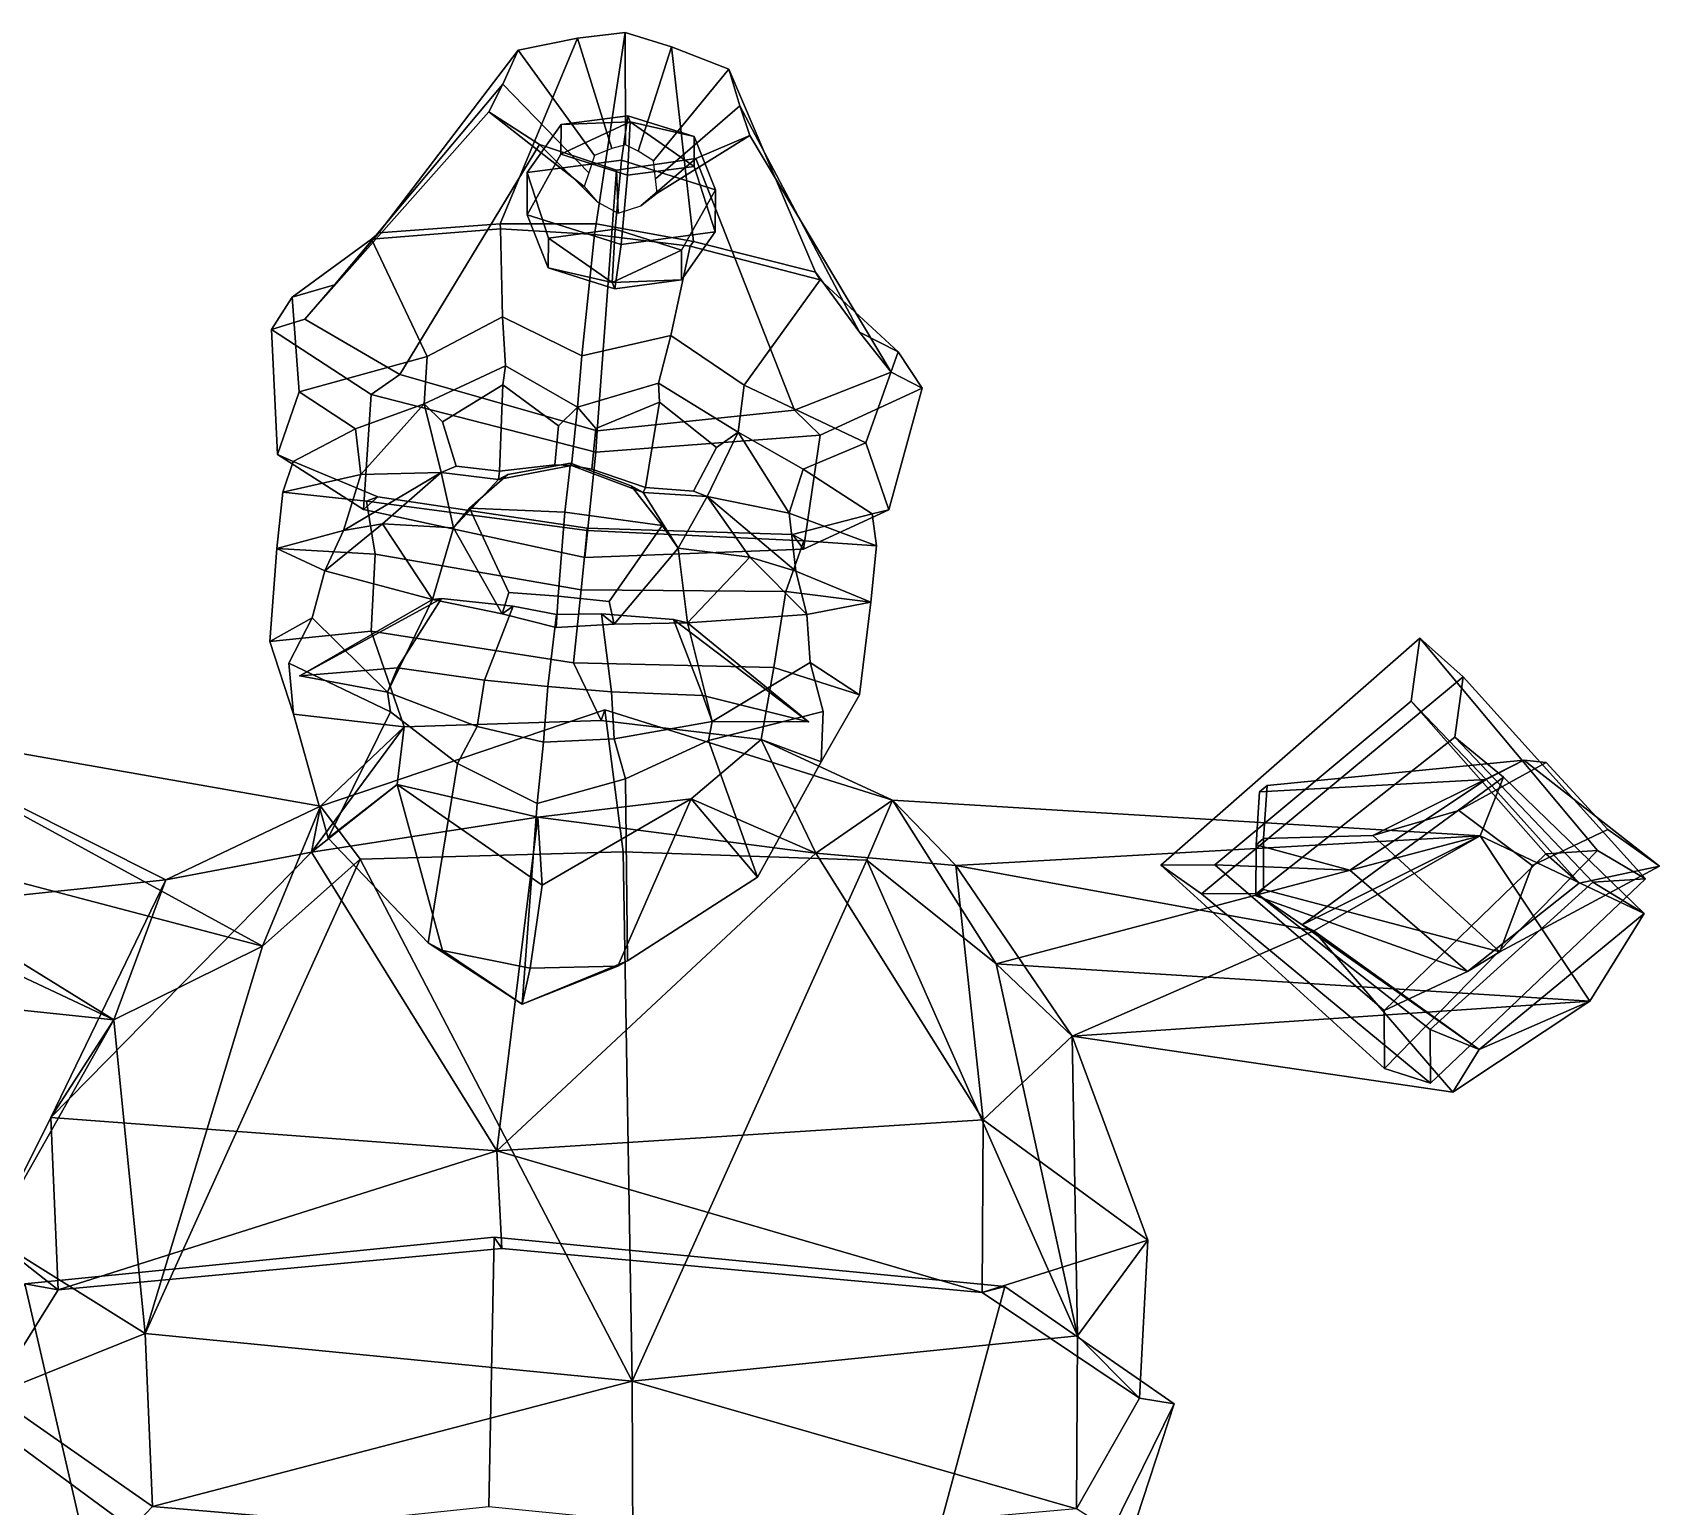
# Model space of a CAD drawing. Extents: x -303 to 213, y -163 to 319.
# Drawn here: x -130.3 to 213.1, y 7.6 to 318.8 of the extents above; entities that cross this region are included whole.
import ezdxf

# ---------------------------------------------------------------- set-up
doc = ezdxf.new("R2010")
doc.units = 0

msp = doc.modelspace()

# ---------------------------------------------------------------- linework, layer by layer
for p in [(-73.909996, 182.995972, 60.468086), (33.43988, 173.293701, 64.625397)]:
    msp.add_point(p)
for points in [[(-57.202408, 276.518951, 34.357162), (-31.65638, 278.393402, 48.066257), (-15.313361, 317.593872, -9.58178), (-27.853613, 315.086212, -12.704465)], [(-11.352859, 278.410156, 56.324722), (-5.245343, 318.808319, -7.652694), (-15.313361, 317.593872, -9.58178), (-31.65638, 278.393402, 48.066257)], [(-8.03453, 294.296448, -66.849617), (-11.682364, 292.814056, -66.03717), (-27.853613, 315.086212, -12.704465), (-15.313361, 317.593872, -9.58178)], [(-5.135807, 295.091675, -67.2938), (-8.03453, 294.296448, -66.849617), (-15.313361, 317.593872, -9.58178), (-5.245343, 318.808319, -7.652694)], [(-11.352859, 278.410156, 56.324722), (9.192337, 274.701477, 49.648197), (4.558147, 315.794098, -8.810703), (-5.245343, 318.808319, -7.652694)], [(-5.135807, 295.091675, -67.2938), (-5.245343, 318.808319, -7.652694), (4.558147, 315.794098, -8.810703), (-2.470656, 293.791138, -66.633156)], [(-66.57766, 265.530151, 7.52116), (-57.202408, 276.518951, 34.357162), (-27.853613, 315.086212, -12.704465), (-31.085085, 307.874634, -18.259302)], [(-11.682364, 292.814056, -66.03717), (-12.868622, 289.186188, -64.117638), (-31.085085, 307.874634, -18.259302), (-27.853613, 315.086212, -12.704465)], [(-2.470656, 293.791138, -66.633156), (4.558147, 315.794098, -8.810703), (16.645128, 311.055969, -10.977776), (0.776951, 291.682465, -65.552444)], [(34.965202, 268.188843, 37.926517), (16.645128, 311.055969, -10.977776), (4.558147, 315.794098, -8.810703), (9.192337, 274.701477, 49.648197)], [(0.776951, 291.682465, -65.552444), (16.645128, 311.055969, -10.977776), (18.943007, 303.343597, -16.318056), (1.138871, 287.914001, -63.572678)], [(44.252232, 255.513367, 11.813245), (18.943007, 303.343597, -16.318056), (16.645128, 311.055969, -10.977776), (34.965202, 268.188843, 37.926517)], [(-72.880775, 258.284363, -15.352289), (-66.57766, 265.530151, 7.52116), (-31.085085, 307.874634, -18.259302), (-33.99276, 302.084717, -22.751753)], [(-12.868622, 289.186188, -64.117638), (-13.909794, 286.267456, -62.572536), (-33.99276, 302.084717, -22.751753), (-31.085085, 307.874634, -18.259302)], [(1.138871, 287.914001, -63.572678), (18.943007, 303.343597, -16.318056), (21.097616, 297.095215, -20.614075), (1.515101, 284.866516, -61.972431)], [(50.892094, 247.097778, -10.558965), (21.097616, 297.095215, -20.614075), (18.943007, 303.343597, -16.318056), (44.252232, 255.513367, 11.813245)], [(-52.787834, 246.595856, -34.365101), (-72.880775, 258.284363, -15.352289), (-33.99276, 302.084717, -22.751753), (-23.298872, 295.198975, -26.61797)], [(-13.909794, 286.267456, -62.572536), (-11.137527, 283.070099, -60.914688), (-23.298872, 295.198975, -26.61797), (-33.99276, 302.084717, -22.751753)], [(-25.90694, 289.231659, -62.388538), (-18.755798, 299.383881, -71.462997), (-18.784382, 293.091583, -85.430603), (-25.947365, 280.332947, -82.141785)], [(-6.023093, 291.876892, -51.739178), (-4.695809, 301.254364, -63.932751), (-18.755798, 299.383881, -71.462997), (-25.90694, 289.231659, -62.388538)], [(-18.755798, 299.383881, -71.462997), (-4.16971, 299.925903, -80.554642), (-18.784382, 293.091583, -85.430603)], [(-4.16971, 299.925903, -80.554642), (-4.752979, 288.669708, -91.868011), (-18.784382, 293.091583, -85.430603)], [(-4.695809, 301.254364, -63.932751), (-4.16971, 299.925903, -80.554642), (-18.755798, 299.383881, -71.462997)], [(-6.023093, 291.876892, -51.739178), (13.820326, 285.623505, -60.842949), (9.335629, 296.83252, -70.370102), (-4.695809, 301.254364, -63.932751)], [(-4.16971, 299.925903, -80.554642), (9.307043, 290.540222, -84.337708), (-4.752979, 288.669708, -91.868011)], [(-4.695809, 301.254364, -63.932751), (9.335629, 296.83252, -70.370102), (-4.16971, 299.925903, -80.554642)], [(9.335629, 296.83252, -70.370102), (9.307043, 290.540222, -84.337708), (-4.16971, 299.925903, -80.554642)], [(1.515101, 284.866516, -61.972431), (21.097616, 297.095215, -20.614075), (9.667572, 292.213226, -25.338768), (-1.907168, 282.23175, -60.555584)], [(13.820326, 285.623505, -60.842949), (13.779901, 276.724792, -80.596199), (9.307043, 290.540222, -84.337708), (9.335629, 296.83252, -70.370102)], [(30.549885, 239.063782, -31.137701), (9.667572, 292.213226, -25.338768), (21.097616, 297.095215, -20.614075), (50.892094, 247.097778, -10.558965)], [(-11.143791, 234.709961, -51.060635), (-52.787834, 246.595856, -34.365101), (-23.298872, 295.198975, -26.61797), (-7.063617, 289.742188, -28.872192)], [(-18.784382, 293.091583, -85.430603), (-4.752979, 288.669708, -91.868011), (-6.103943, 274.079529, -91.245583), (-25.947365, 280.332947, -82.141785)], [(-11.137527, 283.070099, -60.914688), (-6.741297, 280.686401, -59.699467), (-7.063617, 289.742188, -28.872192), (-23.298872, 295.198975, -26.61797)], [(-11.143791, 234.709961, -51.060635), (-7.063617, 289.742188, -28.872192), (9.667572, 292.213226, -25.338768), (30.549885, 239.063782, -31.137701)], [(-1.907168, 282.23175, -60.555584), (9.667572, 292.213226, -25.338768), (-7.063617, 289.742188, -28.872192), (-6.741297, 280.686401, -59.699467)], [(-25.90694, 289.231659, -62.388538), (-25.947365, 280.332947, -82.141785), (-21.462631, 269.123962, -72.614571), (-21.434046, 275.41626, -58.646969)], [(-6.023093, 291.876892, -51.739178), (-25.90694, 289.231659, -62.388538), (-21.434046, 275.41626, -58.646969), (-7.374056, 277.286743, -51.116722)], [(-6.023093, 291.876892, -51.739178), (-7.374056, 277.286743, -51.116722), (6.657378, 272.864899, -57.554073), (13.820326, 285.623505, -60.842949)], [(9.307043, 290.540222, -84.337708), (13.779901, 276.724792, -80.596199), (-6.103943, 274.079529, -91.245583), (-4.752979, 288.669708, -91.868011)], [(13.820326, 285.623505, -60.842949), (6.657378, 272.864899, -57.554073), (6.628793, 266.572601, -71.521675), (13.779901, 276.724792, -80.596199)], [(-31.556997, 277.348358, 53.51997), (-31.65638, 278.393402, 48.066257), (-57.202408, 276.518951, 34.357162), (-58.818317, 275.183014, 39.533993)], [(-11.724801, 276.149261, 60.652527), (-11.352859, 278.410156, 56.324722), (-31.65638, 278.393402, 48.066257), (-31.556997, 277.348358, 53.51997)], [(-21.462631, 269.123962, -72.614571), (-25.947365, 280.332947, -82.141785), (-6.103943, 274.079529, -91.245583), (-7.431226, 264.702087, -79.051979)], [(-11.724801, 276.149261, 60.652527), (8.489404, 273.728973, 55.070835), (9.192337, 274.701477, 49.648197), (-11.352859, 278.410156, 56.324722)], [(-58.818317, 275.183014, 39.533993), (-57.202408, 276.518951, 34.357162), (-66.57766, 265.530151, 7.52116), (-75.535286, 262.933411, 9.449602)], [(-47.051891, 250.375183, 52.04985), (-58.818317, 275.183014, 39.533993), (-75.535286, 262.933411, 9.449602), (-74.056465, 242.948364, 33.527828)], [(-31.116978, 258.776154, 62.235672), (-31.556997, 277.348358, 53.51997), (-58.818317, 275.183014, 39.533993), (-47.051891, 250.375183, 52.04985)], [(-14.358584, 250.544495, 68.905907), (-11.724801, 276.149261, 60.652527), (-31.556997, 277.348358, 53.51997), (-31.116978, 258.776154, 62.235672)], [(-21.434046, 275.41626, -58.646969), (-21.462631, 269.123962, -72.614571), (-7.957335, 266.030579, -62.430031)], [(-7.374056, 277.286743, -51.116722), (-21.434046, 275.41626, -58.646969), (-7.957335, 266.030579, -62.430031)], [(-14.358584, 250.544495, 68.905907), (4.407421, 254.846313, 63.850204), (8.489404, 273.728973, 55.070835), (-11.724801, 276.149261, 60.652527)], [(-7.374056, 277.286743, -51.116722), (-7.957335, 266.030579, -62.430031), (6.657378, 272.864899, -57.554073)], [(6.628793, 266.572601, -71.521675), (-7.431226, 264.702087, -79.051979), (-6.103943, 274.079529, -91.245583), (13.779901, 276.724792, -80.596199)], [(6.657378, 272.864899, -57.554073), (-7.957335, 266.030579, -62.430031), (6.628793, 266.572601, -71.521675)], [(4.407421, 254.846313, 63.850204), (19.871422, 244.32666, 54.641582), (35.913868, 266.621124, 43.202667), (8.489404, 273.728973, 55.070835)], [(8.489404, 273.728973, 55.070835), (35.913868, 266.621124, 43.202667), (34.965202, 268.188843, 37.926517), (9.192337, 274.701477, 49.648197)], [(-7.957335, 266.030579, -62.430031), (-21.462631, 269.123962, -72.614571), (-7.431226, 264.702087, -79.051979)], [(35.913868, 266.621124, 43.202667), (52.42548, 251.368347, 14.40511), (44.252232, 255.513367, 11.813245), (34.965202, 268.188843, 37.926517)], [(-75.535286, 262.933411, 9.449602), (-66.57766, 265.530151, 7.52116), (-72.880775, 258.284363, -15.352289), (-79.863815, 256.107117, -16.495358)], [(-7.957335, 266.030579, -62.430031), (-7.431226, 264.702087, -79.051979), (6.628793, 266.572601, -71.521675)], [(19.871422, 244.32666, 54.641582), (45.549995, 232.138336, 38.159801), (52.42548, 251.368347, 14.40511), (35.913868, 266.621124, 43.202667)], [(-74.056465, 242.948364, 33.527828), (-75.535286, 262.933411, 9.449602), (-79.863815, 256.107117, -16.495358), (-78.598145, 229.702271, -3.179769)], [(-79.863815, 256.107117, -16.495358), (-72.880775, 258.284363, -15.352289), (-52.787834, 246.595856, -34.365101), (-58.823689, 242.364319, -37.1591)], [(-31.116978, 258.776154, 62.235672), (-47.051891, 250.375183, 52.04985), (-47.661057, 240.412354, 52.40522), (-30.493778, 248.42804, 64.2062)], [(-14.358584, 250.544495, 68.905907), (-31.116978, 258.776154, 62.235672), (-30.493778, 248.42804, 64.2062), (-15.307288, 239.704163, 68.104286)], [(-78.598145, 229.702271, -3.179769), (-79.863815, 256.107117, -16.495358), (-58.823689, 242.364319, -37.1591), (-60.451378, 218.108765, -27.643305)], [(-14.358584, 250.544495, 68.905907), (-15.307288, 239.704163, 68.104286), (1.794738, 244.766846, 65.578445), (4.407421, 254.846313, 63.850204)], [(4.407421, 254.846313, 63.850204), (1.794738, 244.766846, 65.578445), (18.658018, 234.418427, 54.973541), (19.871422, 244.32666, 54.641582)], [(52.42548, 251.368347, 14.40511), (57.439297, 243.697693, -11.178051), (50.892094, 247.097778, -10.558965), (44.252232, 255.513367, 11.813245)], [(45.549995, 232.138336, 38.159801), (50.449169, 218.038971, 1.817818), (57.439297, 243.697693, -11.178051), (52.42548, 251.368347, 14.40511)], [(-62.155396, 235.147766, 35.384815), (-47.661057, 240.412354, 52.40522), (-47.051891, 250.375183, 52.04985), (-74.056465, 242.948364, 33.527828)], [(-31.055401, 244.421692, 62.392902), (-30.493778, 248.42804, 64.2062), (-47.661057, 240.412354, 52.40522), (-43.829567, 236.591125, 52.747562)], [(-31.055401, 244.421692, 62.392902), (-19.295013, 235.79657, 65.482956), (-15.307288, 239.704163, 68.104286), (-30.493778, 248.42804, 64.2062)], [(-58.823689, 242.364319, -37.1591), (-52.787834, 246.595856, -34.365101), (-11.143791, 234.709961, -51.060635), (-11.41672, 230.206421, -54.523285)], [(-31.779371, 226.179474, 62.715233), (-31.055401, 244.421692, 62.392902), (-43.829567, 236.591125, 52.747562), (-40.934971, 227.239136, 57.008518)], [(-19.295013, 235.79657, 65.482956), (-31.055401, 244.421692, 62.392902), (-31.779371, 226.179474, 62.715233), (-20.115988, 227.519806, 67.365936)], [(2.039554, 240.760742, 63.547176), (1.794738, 244.766846, 65.578445), (-15.307288, 239.704163, 68.104286), (-11.421401, 235.218018, 65.959923)], [(2.039554, 240.760742, 63.547176), (14.025229, 231.161041, 52.395786), (18.658018, 234.418427, 54.973541), (1.794738, 244.766846, 65.578445)], [(32.337856, 226.607452, 39.044235), (45.549995, 232.138336, 38.159801), (19.871422, 244.32666, 54.641582), (18.658018, 234.418427, 54.973541)], [(57.439297, 243.697693, -11.178051), (35.926914, 233.800781, -33.489716), (30.549885, 239.063782, -31.137701), (50.892094, 247.097778, -10.558965)], [(-74.056465, 242.948364, 33.527828), (-78.598145, 229.702271, -3.179769), (-75.312408, 228.203491, -2.570691), (-62.155396, 235.147766, 35.384815)], [(-60.451378, 218.108765, -27.643305), (-58.823689, 242.364319, -37.1591), (-11.41672, 230.206421, -54.523285), (-13.78159, 207.955627, -45.386421)], [(-11.421401, 235.218018, 65.959923), (-12.281852, 226.61026, 68.089775), (-0.952628, 222.746826, 63.330139), (2.039554, 240.760742, 63.547176)], [(-0.952628, 222.746826, 63.330139), (9.182391, 221.971191, 57.133106), (14.025229, 231.161041, 52.395786), (2.039554, 240.760742, 63.547176)], [(50.449169, 218.038971, 1.817818), (32.451008, 209.712219, -24.045494), (35.926914, 233.800781, -33.489716), (57.439297, 243.697693, -11.178051)], [(-61.029648, 225.513763, 36.91832), (-47.661057, 240.412354, 52.40522), (-62.155396, 235.147766, 35.384815)], [(-44.052956, 225.938538, 58.13018), (-47.661057, 240.412354, 52.40522), (-61.029648, 225.513763, 36.91832)], [(-40.934971, 227.239136, 57.008518), (-43.829567, 236.591125, 52.747562), (-47.661057, 240.412354, 52.40522), (-44.052956, 225.938538, 58.13018)], [(-20.115988, 227.519806, 67.365936), (-16.52817, 227.365387, 70.833786), (-15.307288, 239.704163, 68.104286), (-19.295013, 235.79657, 65.482956)], [(-12.281852, 226.61026, 68.089775), (-11.421401, 235.218018, 65.959923), (-15.307288, 239.704163, 68.104286), (-16.52817, 227.365387, 70.833786)], [(35.926914, 233.800781, -33.489716), (-11.41672, 230.206421, -54.523285), (-11.143791, 234.709961, -51.060635), (30.549885, 239.063782, -31.137701)], [(-62.155396, 235.147766, 35.384815), (-75.312408, 228.203491, -2.570691), (-77.529015, 221.73761, -0.906835), (-61.029648, 225.513763, 36.91832)], [(32.451008, 209.712219, -24.045494), (-13.78159, 207.955627, -45.386421), (-11.41672, 230.206421, -54.523285), (35.926914, 233.800781, -33.489716)], [(9.182391, 221.971191, 57.133106), (12.088616, 220.864441, 60.304363), (18.658018, 234.418427, 54.973541), (14.025229, 231.161041, 52.395786)], [(12.088616, 220.864441, 60.304363), (29.391266, 217.341522, 40.420029), (18.658018, 234.418427, 54.973541)], [(29.391266, 217.341522, 40.420029), (32.337856, 226.607452, 39.044235), (18.658018, 234.418427, 54.973541)], [(45.549995, 232.138336, 38.159801), (32.337856, 226.607452, 39.044235), (46.911316, 217.156921, 2.162639), (50.449169, 218.038971, 1.817818)], [(-78.598145, 229.702271, -3.179769), (-60.451378, 218.108765, -27.643305), (-57.481167, 220.757935, -28.565443), (-75.312408, 228.203491, -2.570691)], [(-77.529015, 221.73761, -0.906835), (-75.312408, 228.203491, -2.570691), (-57.481167, 220.757935, -28.565443), (-59.866772, 219.841553, -31.328066)], [(-31.779371, 226.179474, 62.715233), (-40.934971, 227.239136, 57.008518), (-44.052956, 225.938538, 58.13018), (-31.998871, 224.444489, 65.219177)], [(-17.940847, 217.555359, 91.370323), (-16.790709, 227.89679, 85.806175), (-30.019875, 225.468994, 82.065552), (-38.106319, 218.405701, 83.967506)], [(-16.790709, 227.89679, 85.806175), (-16.52817, 227.365387, 70.833786), (-31.998871, 224.444489, 65.219177), (-30.019875, 225.468994, 82.065552)], [(-31.779371, 226.179474, 62.715233), (-31.998871, 224.444489, 65.219177), (-16.52817, 227.365387, 70.833786), (-20.115988, 227.519806, 67.365936)], [(-17.940847, 217.555359, 91.370323), (2.558549, 214.730408, 85.54232), (-3.962599, 223.113922, 83.074661), (-16.790709, 227.89679, 85.806175)], [(-16.790709, 227.89679, 85.806175), (-3.962599, 223.113922, 83.074661), (-1.445972, 221.683105, 66.40239), (-16.52817, 227.365387, 70.833786)], [(-0.952628, 222.746826, 63.330139), (-12.281852, 226.61026, 68.089775), (-16.52817, 227.365387, 70.833786), (-1.445972, 221.683105, 66.40239)], [(-61.029648, 225.513763, 36.91832), (-77.529015, 221.73761, -0.906835), (-78.766693, 209.883789, 2.802158), (-64.690765, 213.676514, 38.122574)], [(-64.690765, 213.676514, 38.122574), (-44.052956, 225.938538, 58.13018), (-61.029648, 225.513763, 36.91832)], [(-56.488354, 215.071411, 62.451572), (-44.052956, 225.938538, 58.13018), (-64.690765, 213.676514, 38.122574)], [(-56.488354, 215.071411, 62.451572), (-41.458881, 214.233429, 66.14151), (-44.052956, 225.938538, 58.13018)], [(-41.458881, 214.233429, 66.14151), (-31.998871, 224.444489, 65.219177), (-44.052956, 225.938538, 58.13018)], [(-38.106319, 218.405701, 83.967506), (-30.019875, 225.468994, 82.065552), (-31.998871, 224.444489, 65.219177), (-41.458881, 214.233429, 66.14151)], [(32.337856, 226.607452, 39.044235), (29.391266, 217.341522, 40.420029), (47.800243, 210.410339, 3.946762), (46.911316, 217.156921, 2.162639)], [(-78.766693, 209.883789, 2.802158), (-77.529015, 221.73761, -0.906835), (-59.866772, 219.841553, -31.328066), (-58.014263, 208.64032, -31.44356)], [(-60.451378, 218.108765, -27.643305), (-13.78159, 207.955627, -45.386421), (-13.260847, 214.129639, -44.424164), (-57.481167, 220.757935, -28.565443)], [(-59.866772, 219.841553, -31.328066), (-57.481167, 220.757935, -28.565443), (-13.260847, 214.129639, -44.424164), (-13.277157, 213.683014, -45.045307)], [(-58.014263, 208.64032, -31.44356), (-59.866772, 219.841553, -31.328066), (-13.277157, 213.683014, -45.045307), (-14.531601, 201.108215, -41.999958)], [(2.558549, 214.730408, 85.54232), (5.934037, 209.950073, 67.976883), (-1.445972, 221.683105, 66.40239), (-3.962599, 223.113922, 83.074661)], [(-0.952628, 222.746826, 63.330139), (-1.445972, 221.683105, 66.40239), (12.088616, 220.864441, 60.304363), (9.182391, 221.971191, 57.133106)], [(5.934037, 209.950073, 67.976883), (12.088616, 220.864441, 60.304363), (-1.445972, 221.683105, 66.40239)], [(21.108761, 208.058197, 65.456657), (12.088616, 220.864441, 60.304363), (5.934037, 209.950073, 67.976883)], [(21.108761, 208.058197, 65.456657), (30.770678, 205.048706, 41.819489), (12.088616, 220.864441, 60.304363)], [(30.770678, 205.048706, 41.819489), (29.391266, 217.341522, 40.420029), (12.088616, 220.864441, 60.304363)], [(-29.793493, 200.590729, 81.343376), (-38.106319, 218.405701, 83.967506), (-41.458881, 214.233429, 66.14151), (-31.215321, 196.037323, 68.412933)], [(-19.382198, 199.817871, 87.193291), (-17.940847, 217.555359, 91.370323), (-38.106319, 218.405701, 83.967506), (-29.793493, 200.590729, 81.343376)], [(-19.382198, 199.817871, 87.193291), (-8.583169, 198.673737, 82.16478), (2.558549, 214.730408, 85.54232), (-17.940847, 217.555359, 91.370323)], [(29.391266, 217.341522, 40.420029), (30.770678, 205.048706, 41.819489), (46.607525, 198.55246, 7.657497), (47.800243, 210.410339, 3.946762)], [(50.449169, 218.038971, 1.817818), (46.911316, 217.156921, 2.162639), (30.082701, 212.843933, -25.174376), (32.451008, 209.712219, -24.045494)], [(47.800243, 210.410339, 3.946762), (32.470474, 211.496094, -27.752142), (30.082701, 212.843933, -25.174376), (46.911316, 217.156921, 2.162639)], [(-64.690765, 213.676514, 38.122574), (-78.766693, 209.883789, 2.802158), (-68.67215, 205.134125, 38.486713)], [(-68.67215, 205.134125, 38.486713), (-56.488354, 215.071411, 62.451572), (-64.690765, 213.676514, 38.122574)], [(-45.916206, 199.06073, 61.462955), (-56.488354, 215.071411, 62.451572), (-68.67215, 205.134125, 38.486713)], [(-45.916206, 199.06073, 61.462955), (-41.458881, 214.233429, 66.14151), (-56.488354, 215.071411, 62.451572)], [(-31.215321, 196.037323, 68.412933), (-41.458881, 214.233429, 66.14151), (-45.916206, 199.06073, 61.462955)], [(28.656967, 200.806976, -28.087063), (-14.531601, 201.108215, -41.999958), (-13.277157, 213.683014, -45.045307), (32.470474, 211.496094, -27.752142)], [(32.451008, 209.712219, -24.045494), (30.082701, 212.843933, -25.174376), (-13.260847, 214.129639, -44.424164), (-13.78159, 207.955627, -45.386421)], [(32.470474, 211.496094, -27.752142), (-13.277157, 213.683014, -45.045307), (-13.260847, 214.129639, -44.424164), (30.082701, 212.843933, -25.174376)], [(-8.583169, 198.673737, 82.16478), (-7.545218, 193.89801, 69.329597), (5.934037, 209.950073, 67.976883), (2.558549, 214.730408, 85.54232)], [(-71.290085, 195.255646, 39.822453), (-68.67215, 205.134125, 38.486713), (-78.766693, 209.883789, 2.802158), (-80.239243, 190.195343, 6.619789)], [(-80.239243, 190.195343, 6.619789), (-78.766693, 209.883789, 2.802158), (-58.014263, 208.64032, -31.44356), (-58.851093, 192.395325, -26.41559)], [(-7.545218, 193.89801, 69.329597), (7.948548, 194.192444, 63.548962), (5.934037, 209.950073, 67.976883)], [(7.948548, 194.192444, 63.548962), (21.108761, 208.058197, 65.456657), (5.934037, 209.950073, 67.976883)], [(46.607525, 198.55246, 7.657497), (28.656967, 200.806976, -28.087063), (32.470474, 211.496094, -27.752142), (47.800243, 210.410339, 3.946762)], [(-58.851093, 192.395325, -26.41559), (-58.014263, 208.64032, -31.44356), (-14.531601, 201.108215, -41.999958), (-16.174864, 185.707703, -35.509247)], [(7.948548, 194.192444, 63.548962), (33.118553, 195.934296, 42.428738), (21.108761, 208.058197, 65.456657)], [(33.118553, 195.934296, 42.428738), (30.770678, 205.048706, 41.819489), (21.108761, 208.058197, 65.456657)], [(-71.290085, 195.255646, 39.822453), (-55.427052, 179.535767, 70.210159), (-45.916206, 199.06073, 61.462955), (-68.67215, 205.134125, 38.486713)], [(30.770678, 205.048706, 41.819489), (33.118553, 195.934296, 42.428738), (46.607525, 198.55246, 7.657497)], [(-53.270924, 184.638367, 80.181656), (-43.995079, 199.314148, 76.120491), (-73.909996, 182.995972, 60.468086)], [(-43.995079, 199.314148, 76.120491), (-45.916206, 199.06073, 61.462955), (-73.909996, 182.995972, 60.468086)], [(-28.851507, 197.716797, 76.857643), (-43.995079, 199.314148, 76.120491), (-53.270924, 184.638367, 80.181656), (-34.909134, 182.02652, 90.071587)], [(-43.995079, 199.314148, 76.120491), (-28.851507, 197.716797, 76.857643), (-31.215321, 196.037323, 68.412933), (-45.916206, 199.06073, 61.462955)], [(-19.382198, 199.817871, 87.193291), (-29.793493, 200.590729, 81.343376), (-31.215321, 196.037323, 68.412933), (-19.791769, 193.157288, 75.271973)], [(-19.382198, 199.817871, 87.193291), (-19.791769, 193.157288, 75.271973), (-7.545218, 193.89801, 69.329597), (-8.583169, 198.673737, 82.16478)], [(26.183743, 184.7099, -23.122467), (-16.174864, 185.707703, -35.509247), (-14.531601, 201.108215, -41.999958), (28.656967, 200.806976, -28.087063)], [(44.234219, 178.945435, 11.440244), (26.183743, 184.7099, -23.122467), (28.656967, 200.806976, -28.087063), (46.607525, 198.55246, 7.657497)], [(-73.909996, 182.995972, 60.468086), (-45.916206, 199.06073, 61.462955), (-55.427052, 179.535767, 70.210159)], [(-34.909134, 182.02652, 90.071587), (-21.53772, 180.714508, 91.316963), (-19.732742, 195.923706, 80.203926), (-28.851507, 197.716797, 76.857643)], [(-19.732742, 195.923706, 80.203926), (-19.791769, 193.157288, 75.271973), (-31.215321, 196.037323, 68.412933), (-28.851507, 197.716797, 76.857643)], [(-8.091964, 179.602783, 91.11013), (-10.210893, 196.032104, 77.579536), (-19.732742, 195.923706, 80.203926), (-21.53772, 180.714508, 91.316963)], [(-19.732742, 195.923706, 80.203926), (-10.210893, 196.032104, 77.579536), (-7.545218, 193.89801, 69.329597), (-19.791769, 193.157288, 75.271973)], [(-10.210893, 196.032104, 77.579536), (-8.091964, 179.602783, 91.11013), (11.144443, 178.816467, 82.676254), (4.985175, 194.887329, 78.017334)], [(4.985175, 194.887329, 78.017334), (7.948548, 194.192444, 63.548962), (-7.545218, 193.89801, 69.329597), (-10.210893, 196.032104, 77.579536)], [(33.815346, 185.756226, 43.892845), (33.118553, 195.934296, 42.428738), (7.948548, 194.192444, 63.548962), (13.110697, 173.341309, 72.864403)], [(33.815346, 185.756226, 43.892845), (44.234219, 178.945435, 11.440244), (46.607525, 198.55246, 7.657497), (33.118553, 195.934296, 42.428738)], [(-75.275978, 174.851715, 12.948839), (-76.207062, 185.653381, 44.18811), (-71.290085, 195.255646, 39.822453), (-80.239243, 190.195343, 6.619789)], [(-75.275978, 174.851715, 12.948839), (-80.239243, 190.195343, 6.619789), (-58.851093, 192.395325, -26.41559), (-51.920818, 172.181274, 4.695386)], [(-71.290085, 195.255646, 39.822453), (-76.207062, 185.653381, 44.18811), (-54.748089, 175.363312, 61.324265), (-55.427052, 179.535767, 70.210159)], [(-51.920818, 172.181274, 4.695386), (-58.851093, 192.395325, -26.41559), (-16.174864, 185.707703, -35.509247), (-10.284801, 173.555969, -11.225145)], [(11.144443, 178.816467, 82.676254), (33.43988, 173.293701, 64.625397), (4.985175, 194.887329, 78.017334)], [(4.985175, 194.887329, 78.017334), (33.43988, 173.293701, 64.625397), (7.948548, 194.192444, 63.548962)], [(33.43988, 173.293701, 64.625397), (13.110697, 173.341309, 72.864403), (7.948548, 194.192444, 63.548962)], [(116.446617, 136.937317, 86.525742), (107.839981, 142.975189, 117.938026), (162.501343, 190.923218, 124.153976), (171.695404, 182.748383, 94.18557)], [(107.839981, 142.975189, 117.938026), (119.269753, 143.072754, 121.380714), (160.694031, 177.594849, 126.246819), (162.501343, 190.923218, 124.153976)], [(200.02829, 146.077209, 145.246994), (162.501343, 190.923218, 124.153976), (160.694031, 177.594849, 126.246819), (189.109375, 145.422791, 142.069336)], [(200.02829, 146.077209, 145.246994), (210.141144, 140.090057, 114.280899), (171.695404, 182.748383, 94.18557), (162.501343, 190.923218, 124.153976)], [(-54.748089, 175.363312, 61.324265), (-76.207062, 185.653381, 44.18811), (-75.275978, 174.851715, 12.948839), (-67.91922, 148.682343, 33.106976)], [(23.505363, 169.511414, 9.342844), (-10.284801, 173.555969, -11.225145), (-16.174864, 185.707703, -35.509247), (26.183743, 184.7099, -23.122467)], [(33.815346, 185.756226, 43.892845), (13.110697, 173.341309, 72.864403), (12.379399, 169.296326, 63.923893), (36.584187, 175.45932, 48.556152)], [(36.133533, 164.782532, 17.263369), (44.234219, 178.945435, 11.440244), (33.815346, 185.756226, 43.892845), (36.584187, 175.45932, 48.556152)], [(-55.427052, 179.535767, 70.210159), (-53.270924, 184.638367, 80.181656), (-73.909996, 182.995972, 60.468086)], [(-34.909134, 182.02652, 90.071587), (-53.270924, 184.638367, 80.181656), (-55.427052, 179.535767, 70.210159), (-36.475048, 172.308899, 80.874207)], [(36.133533, 164.782532, 17.263369), (23.505363, 169.511414, 9.342844), (26.183743, 184.7099, -23.122467), (44.234219, 178.945435, 11.440244)], [(116.446617, 136.937317, 86.525742), (171.695404, 182.748383, 94.18557), (169.892731, 170.024597, 96.160034), (128.076157, 136.997375, 90.036392)], [(210.141144, 140.090057, 114.280899), (199.056839, 139.385803, 111.063019), (169.892731, 170.024597, 96.160034), (171.695404, 182.748383, 94.18557)], [(-40.617729, 164.450562, 83.872246), (-36.475048, 172.308899, 80.874207), (-55.427052, 179.535767, 70.210159), (-54.748089, 175.363312, 61.324265)], [(-21.53772, 180.714508, 91.316963), (-34.909134, 182.02652, 90.071587), (-36.475048, 172.308899, 80.874207), (-22.447121, 168.971191, 87.39312)], [(-21.53772, 180.714508, 91.316963), (-22.447121, 168.971191, 87.39312), (-7.590231, 169.698273, 81.992828), (-8.091964, 179.602783, 91.11013)], [(-8.091964, 179.602783, 91.11013), (-7.590231, 169.698273, 81.992828), (13.110697, 173.341309, 72.864403), (11.144443, 178.816467, 82.676254)], [(13.110697, 173.341309, 72.864403), (33.43988, 173.293701, 64.625397), (11.144443, 178.816467, 82.676254)], [(-9.557651, 175.809479, -14.406154), (-5.640018, 145.77771, -60.586445), (-61.190243, 144.231567, -60.362171), (-69.580147, 155.454681, -15.168107)], [(-9.557651, 175.809479, -14.406154), (-69.580147, 155.454681, -15.168107), (-51.920818, 172.181274, 4.695386), (-10.284801, 173.555969, -11.225145)], [(-46.804306, 126.614716, 69.610191), (-40.617729, 164.450562, 83.872246), (-54.748089, 175.363312, 61.324265), (-67.91922, 148.682343, 33.106976)], [(-10.284801, 173.555969, -11.225145), (23.505363, 169.511414, 9.342844), (51.221153, 156.743164, -9.891199), (-9.557651, 175.809479, -14.406154)], [(-9.557651, 175.809479, -14.406154), (51.221153, 156.743164, -9.891199), (45.81073, 144.021576, -49.923923), (-5.640018, 145.77771, -60.586445)], [(12.379399, 169.296326, 63.923893), (22.686228, 140.493408, 36.615833), (36.133533, 164.782532, 17.263369), (36.584187, 175.45932, 48.556152)], [(147.772095, 141.943237, 127.384834), (176.528946, 161.088013, 120.415833), (160.694031, 177.594849, 126.246819), (119.269753, 143.072754, 121.380714)], [(196.181671, 139.226349, 121.615028), (189.109375, 145.422791, 142.069336), (160.694031, 177.594849, 126.246819), (176.528946, 161.088013, 120.415833)], [(-81.819374, 125.864075, -47.912037), (-180.124222, 151.720001, -69.730141), (-167.582657, 172.711182, -33.60376)], [(-102.238014, 139.891602, 19.252398), (-69.580147, 155.454681, -15.168107), (-167.582657, 172.711182, -33.60376)], [(-102.238014, 139.891602, 19.252398), (-167.582657, 172.711182, -33.60376), (-162.517944, 133.584381, 1.804059)], [(-81.819374, 125.864075, -47.912037), (-167.582657, 172.711182, -33.60376), (-69.580147, 155.454681, -15.168107)], [(-67.91922, 148.682343, 33.106976), (-75.275978, 174.851715, 12.948839), (-51.920818, 172.181274, 4.695386), (-53.388889, 160.023254, 26.501749)], [(-69.580147, 155.454681, -15.168107), (-71.478317, 145.762085, 32.418079), (-51.920818, 172.181274, 4.695386)], [(-71.478317, 145.762085, 32.418079), (-53.388889, 160.023254, 26.501749), (-51.920818, 172.181274, 4.695386)], [(-23.800793, 155.983673, 92.037491), (-22.447121, 168.971191, 87.39312), (-36.475048, 172.308899, 80.874207), (-40.617729, 164.450562, 83.872246)], [(-5.163735, 161.246246, 85.245262), (12.379399, 169.296326, 63.923893), (13.110697, 173.341309, 72.864403), (-7.590231, 169.698273, 81.992828)], [(-23.800793, 155.983673, 92.037491), (-5.163735, 161.246246, 85.245262), (-7.590231, 169.698273, 81.992828), (-22.447121, 168.971191, 87.39312)], [(-4.775284, 122.816162, 71.237839), (22.686228, 140.493408, 36.615833), (12.379399, 169.296326, 63.923893), (-5.163735, 161.246246, 85.245262)], [(22.686228, 140.493408, 36.615833), (8.732633, 156.981873, 31.795963), (23.505363, 169.511414, 9.342844), (36.133533, 164.782532, 17.263369)], [(35.029152, 145.535217, 43.695114), (23.505363, 169.511414, 9.342844), (8.732633, 156.981873, 31.795963)], [(51.221153, 156.743164, -9.891199), (23.505363, 169.511414, 9.342844), (35.029152, 145.535217, 43.695114)], [(180.170654, 161.566193, 62.543579), (137.680252, 130.371613, 55.852802), (128.076157, 136.997375, 90.036392), (169.892731, 170.024597, 96.160034)], [(199.056839, 139.385803, 111.063019), (209.905396, 132.80191, 77.24807), (180.170654, 161.566193, 62.543579), (169.892731, 170.024597, 96.160034)], [(130.286804, 159.787994, 175.830215), (184.494904, 165.164978, 152.525772), (176.528946, 161.088013, 120.415833), (128.651154, 158.455017, 163.062698)], [(129.504059, 148.645142, 177.954788), (152.637665, 149.245667, 174.534637), (184.494904, 165.164978, 152.525772), (130.286804, 159.787994, 175.830215)], [(170.764206, 154.567322, 225.955215), (189.188675, 164.686707, 221.435364), (184.494904, 165.164978, 152.525772), (152.637665, 149.245667, 174.534637)], [(213.122055, 142.806122, 152.70282), (196.181671, 139.226349, 121.615028), (176.528946, 161.088013, 120.415833), (184.494904, 165.164978, 152.525772)], [(202.254105, 150.516296, 211.234909), (213.122055, 142.806122, 152.70282), (184.494904, 165.164978, 152.525772), (189.188675, 164.686707, 221.435364)], [(-26.975969, 113.617126, 75.152313), (-23.800793, 155.983673, 92.037491), (-40.617729, 164.450562, 83.872246), (-46.804306, 126.614716, 69.610191)], [(137.680252, 130.371613, 55.852802), (180.170654, 161.566193, 62.543579), (175.291489, 149.206482, 11.446884)], [(186.220474, 142.948608, 226.497711), (202.254105, 150.516296, 211.234909), (189.188675, 164.686707, 221.435364), (170.764206, 154.567322, 225.955215)], [(209.905396, 132.80191, 77.24807), (175.291489, 149.206482, 11.446884), (180.170654, 161.566193, 62.543579)], [(-23.669189, 153.100098, 40.258358), (-53.388889, 160.023254, 26.501749), (-71.478317, 145.762085, 32.418079)], [(-46.804306, 126.614716, 69.610191), (-67.91922, 148.682343, 33.106976), (-53.388889, 160.023254, 26.501749), (-43.796101, 125.002655, 53.263393)], [(-43.796101, 125.002655, 53.263393), (-53.388889, 160.023254, 26.501749), (-22.759155, 138.791473, 25.017525), (-25.299351, 121.279907, 49.742092)], [(-22.759155, 138.791473, 25.017525), (-53.388889, 160.023254, 26.501749), (-23.669189, 153.100098, 40.258358)], [(-26.975969, 113.617126, 75.152313), (-4.775284, 122.816162, 71.237839), (-5.163735, 161.246246, 85.245262), (-23.800793, 155.983673, 92.037491)], [(127.989441, 147.303284, 165.154175), (128.651154, 158.455017, 163.062698), (176.528946, 161.088013, 120.415833), (147.772095, 141.943237, 127.384834)], [(129.504059, 148.645142, 177.954788), (130.286804, 159.787994, 175.830215), (128.651154, 158.455017, 163.062698), (127.989441, 147.303284, 165.154175)], [(-102.238014, 139.891602, 19.252398), (-71.478317, 145.762085, 32.418079), (-69.580147, 155.454681, -15.168107)], [(-81.819374, 125.864075, -47.912037), (-69.580147, 155.454681, -15.168107), (-61.190243, 144.231567, -60.362171)], [(-6.760487, 121.655396, 54.697662), (-25.299351, 121.279907, 49.742092), (-22.759155, 138.791473, 25.017525), (8.732633, 156.981873, 31.795963)], [(-22.759155, 138.791473, 25.017525), (-23.669189, 153.100098, 40.258358), (8.732633, 156.981873, 31.795963)], [(-23.669189, 153.100098, 40.258358), (35.029152, 145.535217, 43.695114), (8.732633, 156.981873, 31.795963)], [(-4.775284, 122.816162, 71.237839), (-6.760487, 121.655396, 54.697662), (8.732633, 156.981873, 31.795963), (22.686228, 140.493408, 36.615833)], [(64.541611, 142.959595, 38.460461), (51.221153, 156.743164, -9.891199), (35.029152, 145.535217, 43.695114)], [(73.086777, 122.152954, -35.624512), (45.81073, 144.021576, -49.923923), (51.221153, 156.743164, -9.891199)], [(64.541611, 142.959595, 38.460461), (175.291489, 149.206482, 11.446884), (51.221153, 156.743164, -9.891199)], [(73.086777, 122.152954, -35.624512), (51.221153, 156.743164, -9.891199), (175.291489, 149.206482, 11.446884)], [(186.220474, 142.948608, 226.497711), (170.764206, 154.567322, 225.955215), (152.637665, 149.245667, 174.534637), (179.419678, 124.677063, 160.326157)], [(-113.206764, 110.320587, -23.550518), (-180.124222, 151.720001, -69.730141), (-81.819374, 125.864075, -47.912037)], [(-176.471024, 116.927856, -41.317074), (-180.124222, 151.720001, -69.730141), (-113.206764, 110.320587, -23.550518)], [(-32.321987, 82.690643, 101.961487), (-23.669189, 153.100098, 40.258358), (-71.478317, 145.762085, 32.418079)], [(-32.321987, 82.690643, 101.961487), (35.029152, 145.535217, 43.695114), (-23.669189, 153.100098, 40.258358)], [(64.541611, 142.959595, 38.460461), (140.132751, 129.107147, 45.379513), (175.291489, 149.206482, 11.446884)], [(73.086777, 122.152954, -35.624512), (175.291489, 149.206482, 11.446884), (198.404068, 114.259338, -0.255475)], [(129.511597, 137.848022, 179.970474), (129.504059, 148.645142, 177.954788), (127.989441, 147.303284, 165.154175), (127.882278, 136.510315, 167.162491)], [(129.511597, 137.848022, 179.970474), (179.419678, 124.677063, 160.326157), (152.637665, 149.245667, 174.534637), (129.504059, 148.645142, 177.954788)], [(137.680252, 130.371613, 55.852802), (175.291489, 149.206482, 11.446884), (140.132751, 129.107147, 45.379513)], [(209.905396, 132.80191, 77.24807), (198.404068, 114.259338, -0.255475), (175.291489, 149.206482, 11.446884)], [(186.220474, 142.948608, 226.497711), (179.419678, 124.677063, 160.326157), (213.122055, 142.806122, 152.70282), (202.254105, 150.516296, 211.234909)], [(-32.321987, 82.690643, 101.961487), (-71.478317, 145.762085, 32.418079), (-126.471069, 89.745422, 57.46278)], [(-126.471069, 89.745422, 57.46278), (-71.478317, 145.762085, 32.418079), (-102.238014, 139.891602, 19.252398)], [(-3.734743, 34.041504, -107.552917), (-61.190243, 144.231567, -60.362171), (-5.640018, 145.77771, -60.586445)], [(-32.321987, 82.690643, 101.961487), (70.36573, 89.202545, 84.446274), (35.029152, 145.535217, 43.695114)], [(-3.734743, 34.041504, -107.552917), (-5.640018, 145.77771, -60.586445), (45.81073, 144.021576, -49.923923)], [(70.36573, 89.202545, 84.446274), (64.541611, 142.959595, 38.460461), (35.029152, 145.535217, 43.695114)], [(127.882278, 136.510315, 167.162491), (127.989441, 147.303284, 165.154175), (147.772095, 141.943237, 127.384834), (172.562164, 120.524048, 127.982834)], [(155.077347, 100.064911, 141.701157), (200.02829, 146.077209, 145.246994), (189.109375, 145.422791, 142.069336), (155.032822, 112.311279, 139.261765)], [(172.562164, 120.524048, 127.982834), (155.032822, 112.311279, 139.261765), (189.109375, 145.422791, 142.069336), (196.181671, 139.226349, 121.615028)], [(164.796356, 96.968597, 109.088135), (210.141144, 140.090057, 114.280899), (200.02829, 146.077209, 145.246994), (155.077347, 100.064911, 141.701157)], [(-106.58963, 44.126617, -88.484322), (-61.190243, 144.231567, -60.362171), (-3.734743, 34.041504, -107.552917)], [(-106.58963, 44.126617, -88.484322), (-81.819374, 125.864075, -47.912037), (-61.190243, 144.231567, -60.362171)], [(90.247169, 43.583755, -61.500828), (-3.734743, 34.041504, -107.552917), (45.81073, 144.021576, -49.923923)], [(90.247169, 43.583755, -61.500828), (45.81073, 144.021576, -49.923923), (73.086777, 122.152954, -35.624512)], [(70.36573, 89.202545, 84.446274), (89.114929, 106.899872, 5.335669), (64.541611, 142.959595, 38.460461)], [(89.114929, 106.899872, 5.335669), (140.132751, 129.107147, 45.379513), (64.541611, 142.959595, 38.460461)], [(155.077347, 100.064911, 141.701157), (155.032822, 112.311279, 139.261765), (119.269753, 143.072754, 121.380714), (107.839981, 142.975189, 117.938026)], [(164.796356, 96.968597, 109.088135), (155.077347, 100.064911, 141.701157), (107.839981, 142.975189, 117.938026), (116.446617, 136.937317, 86.525742)], [(172.562164, 120.524048, 127.982834), (147.772095, 141.943237, 127.384834), (119.269753, 143.072754, 121.380714), (155.032822, 112.311279, 139.261765)], [(179.419678, 124.677063, 160.326157), (172.562164, 120.524048, 127.982834), (196.181671, 139.226349, 121.615028), (213.122055, 142.806122, 152.70282)], [(-113.206764, 110.320587, -23.550518), (-102.238014, 139.891602, 19.252398), (-162.517944, 133.584381, 1.804059)], [(-126.471069, 89.745422, 57.46278), (-102.238014, 139.891602, 19.252398), (-113.206764, 110.320587, -23.550518)], [(129.511597, 137.848022, 179.970474), (127.882278, 136.510315, 167.162491), (172.562164, 120.524048, 127.982834), (179.419678, 124.677063, 160.326157)], [(164.796356, 96.968597, 109.088135), (164.741211, 108.306152, 106.825562), (199.056839, 139.385803, 111.063019), (210.141144, 140.090057, 114.280899)], [(175.0495, 104.053619, 72.385147), (209.905396, 132.80191, 77.24807), (199.056839, 139.385803, 111.063019), (164.741211, 108.306152, 106.825562)], [(164.796356, 96.968597, 109.088135), (116.446617, 136.937317, 86.525742), (128.076157, 136.997375, 90.036392), (164.741211, 108.306152, 106.825562)], [(137.680252, 130.371613, 55.852802), (175.0495, 104.053619, 72.385147), (164.741211, 108.306152, 106.825562), (128.076157, 136.997375, 90.036392)], [(-176.471024, 116.927856, -41.317074), (-113.206764, 110.320587, -23.550518), (-162.517944, 133.584381, 1.804059)], [(175.0495, 104.053619, 72.385147), (198.404068, 114.259338, -0.255475), (209.905396, 132.80191, 77.24807)], [(169.479767, 95.039993, 28.251156), (140.132751, 129.107147, 45.379513), (89.114929, 106.899872, 5.335669)], [(175.0495, 104.053619, 72.385147), (137.680252, 130.371613, 55.852802), (140.132751, 129.107147, 45.379513)], [(175.0495, 104.053619, 72.385147), (140.132751, 129.107147, 45.379513), (169.479767, 95.039993, 28.251156)], [(-106.58963, 44.126617, -88.484322), (-113.206764, 110.320587, -23.550518), (-81.819374, 125.864075, -47.912037)], [(-26.975969, 113.617126, 75.152313), (-46.804306, 126.614716, 69.610191), (-43.796101, 125.002655, 53.263393)], [(-26.975969, 113.617126, 75.152313), (-43.796101, 125.002655, 53.263393), (-25.299351, 121.279907, 49.742092)], [(-26.975969, 113.617126, 75.152313), (-6.760487, 121.655396, 54.697662), (-4.775284, 122.816162, 71.237839)], [(-26.975969, 113.617126, 75.152313), (-25.299351, 121.279907, 49.742092), (-6.760487, 121.655396, 54.697662)], [(90.247169, 43.583755, -61.500828), (73.086777, 122.152954, -35.624512), (89.114929, 106.899872, 5.335669)], [(89.114929, 106.899872, 5.335669), (73.086777, 122.152954, -35.624512), (198.404068, 114.259338, -0.255475)], [(169.479767, 95.039993, 28.251156), (89.114929, 106.899872, 5.335669), (198.404068, 114.259338, -0.255475)], [(175.0495, 104.053619, 72.385147), (169.479767, 95.039993, 28.251156), (198.404068, 114.259338, -0.255475)], [(-126.471069, 89.745422, 57.46278), (-113.206764, 110.320587, -23.550518), (-139.144623, 64.453918, -26.913303)], [(-139.144623, 64.453918, -26.913303), (-113.206764, 110.320587, -23.550518), (-106.58963, 44.126617, -88.484322)], [(70.36573, 89.202545, 84.446274), (105.141228, 63.780182, 6.574771), (89.114929, 106.899872, 5.335669)], [(105.141228, 63.780182, 6.574771), (90.247169, 43.583755, -61.500828), (89.114929, 106.899872, 5.335669)], [(-124.955437, 53.329727, 52.199024), (-126.471069, 89.745422, 57.46278), (-139.144623, 64.453918, -26.913303)], [(-124.955437, 53.329727, 52.199024), (-32.321987, 82.690643, 101.961487), (-126.471069, 89.745422, 57.46278)], [(70.125412, 52.791687, 78.941803), (70.36573, 89.202545, 84.446274), (-32.321987, 82.690643, 101.961487)], [(70.125412, 52.791687, 78.941803), (105.141228, 63.780182, 6.574771), (70.36573, 89.202545, 84.446274)], [(-124.955437, 53.329727, 52.199024), (-31.299524, 62.032379, 94.087303), (-32.321987, 82.690643, 101.961487)], [(70.125412, 52.791687, 78.941803), (-32.321987, 82.690643, 101.961487), (-31.299524, 62.032379, 94.087303)], [(-124.955437, 53.329727, 52.199024), (-139.144623, 64.453918, -26.913303), (-138.781601, 31.151688, -22.186447)], [(-138.781601, 31.151688, -22.186447), (-139.144623, 64.453918, -26.913303), (-106.58963, 44.126617, -88.484322)], [(-34.033401, 7.560822, 112.934258), (-32.913963, 64.454681, 105.91288), (-131.9478, 54.619919, 59.508686), (-119.110497, -1.31459, 68.317505)], [(-32.913963, 64.454681, 105.91288), (-31.299524, 62.032379, 94.087303), (-124.955437, 53.329727, 52.199024), (-131.9478, 54.619919, 59.508686)], [(-34.033401, 7.560822, 112.934258), (59.862671, -1.808197, 92.85215), (74.899582, 54.049438, 87.864487), (-32.913963, 64.454681, 105.91288)], [(-32.913963, 64.454681, 105.91288), (74.899582, 54.049438, 87.864487), (70.125412, 52.791687, 78.941803), (-31.299524, 62.032379, 94.087303)], [(70.125412, 52.791687, 78.941803), (103.339256, 30.483917, 11.004836), (105.141228, 63.780182, 6.574771)], [(103.339256, 30.483917, 11.004836), (90.247169, 43.583755, -61.500828), (105.141228, 63.780182, 6.574771)], [(-131.9478, 54.619919, 59.508686), (-146.159607, 29.955963, -23.044518), (-130.062622, -25.987541, -13.788846), (-119.110497, -1.31459, 68.317505)], [(-146.159607, 29.955963, -23.044518), (-131.9478, 54.619919, 59.508686), (-124.955437, 53.329727, 52.199024), (-138.781601, 31.151688, -22.186447)], [(74.899582, 54.049438, 87.864487), (59.862671, -1.808197, 92.85215), (92.37281, -26.601013, 16.703852), (110.669403, 29.24762, 12.163043)], [(110.669403, 29.24762, 12.163043), (103.339256, 30.483917, 11.004836), (70.125412, 52.791687, 78.941803), (74.899582, 54.049438, 87.864487)], [(-138.781601, 31.151688, -22.186447), (-106.58963, 44.126617, -88.484322), (-105.029213, 7.608185, -94.076828)], [(-105.029213, 7.608185, -94.076828), (-106.58963, 44.126617, -88.484322), (-3.734743, 34.041504, -107.552917)], [(90.051636, 7.07016, -67.334053), (-3.734743, 34.041504, -107.552917), (90.247169, 43.583755, -61.500828)], [(103.339256, 30.483917, 11.004836), (90.051636, 7.07016, -67.334053), (90.247169, 43.583755, -61.500828)], [(-109.431168, 2.954575, -105.78302), (-146.159607, 29.955963, -23.044518), (-138.781601, 31.151688, -22.186447), (-105.029213, 7.608185, -94.076828)], [(-105.029213, 7.608185, -94.076828), (-3.734743, 34.041504, -107.552917), (-3.610879, -1.164948, -109.336845)], [(90.051636, 7.07016, -67.334053), (-3.610879, -1.164948, -109.336845), (-3.734743, 34.041504, -107.552917)], [(-130.062622, -25.987541, -13.788846), (-146.159607, 29.955963, -23.044518), (-109.431168, 2.954575, -105.78302), (-96.593872, -52.979935, -96.974205)], [(92.37281, -26.601013, 16.703852), (82.379303, -53.473541, -72.43956), (97.416206, 2.384094, -77.427223), (110.669403, 29.24762, 12.163043)], [(97.416206, 2.384094, -77.427223), (90.051636, 7.07016, -67.334053), (103.339256, 30.483917, 11.004836), (110.669403, 29.24762, 12.163043)], [(-109.431168, 2.954575, -105.78302), (-105.029213, 7.608185, -94.076828), (-3.610879, -1.164948, -109.336845), (-1.615793, -7.350449, -123.845413)]]:
    msp.add_3dface(points)

doc.saveas('drawing.dxf')
